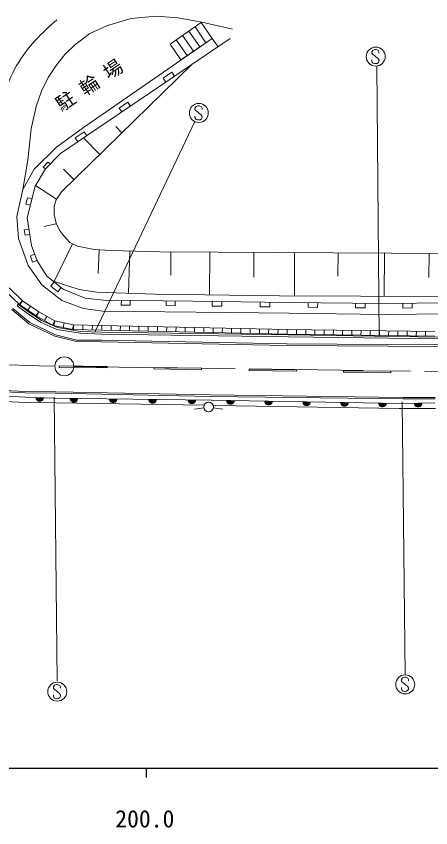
# Model space of a CAD drawing. Units: millimetres, scale not verified. Extents: x 40000 to 680000, y 20000 to 380000.
# Drawn here: x 254284 to 297995, y 198715 to 284208 of the extents above; entities that cross this region are included whole.
import ezdxf
from ezdxf.enums import TextEntityAlignment as Align

# ---------------------------------------------------------------- set-up
doc = ezdxf.new("R2010")
doc.units = ezdxf.units.MM
doc.header["$LTSCALE"] = 1000
doc.linetypes.add('CHAIN', pattern=[18.5, 12, -1.5, 3.5, -1.5])
for name, color, linetype, lineweight in [('M-BGD', 7, 'Continuous', 13), ('M-BMK', 2, 'CHAIN', 13), ('M-BMK-SRVR', 3, 'Continuous', 13), ('M-STR-HTXT', 7, 'Continuous', 13), ('M-STR-STRC', 7, 'Continuous', 13), ('M-TTL-BAND', 7, 'Continuous', 25)]:
    doc.layers.add(name, color=color, linetype=linetype, lineweight=lineweight)
doc.styles.add('ＭＳ ゴシック', font='')
doc.styles.get('ＭＳ ゴシック').set_extended_font_data('MS Gothic')

msp = doc.modelspace()

# ---------------------------------------------------------------- linework, layer by layer
at = {"layer": 'M-BGD'}
for p, q in [((266392, 283978), (263900, 283218)), ((269008, 284208), (266392, 283978)), ((271359, 284031), (269008, 284208)), ((273869, 283590), (271359, 284031)), ((263900, 283218), (262062, 282388)), ((273795, 283548), (270505, 281272)), ((273137, 283093), (274294, 281422)), ((273795, 283548), (274953, 281876)), ((277103, 282843), (273869, 283590)), ((262062, 282388), (260453, 281203)), ((271821, 282182), (272976, 280514)), ((272479, 282638), (273635, 280968)), ((261395, 272494), (274953, 281876)), ((276842, 281863), (261796, 271686)), ((271163, 281727), (272317, 280060)), ((274953, 281876), (271658, 279606)), ((275561, 280996), (274953, 281876)), ((260453, 281203), (259393, 280178)), ((270505, 281272), (271658, 279606)), ((259393, 280178), (258491, 279029)), ((258491, 279029), (257643, 277739)), ((272825, 279141), (259045, 265715)), ((269768, 277674), (270693, 278301)), ((270693, 278301), (270974, 277887)), ((257643, 277739), (256954, 276325)), ((269768, 277674), (270048, 277260)), ((256954, 276325), (256370, 274681)), ((256370, 274681), (255858, 272331)), ((265138, 274538), (266064, 275165)), ((265138, 274538), (265419, 274124)), ((266064, 275165), (266345, 274751)), ((255858, 272331), (255504, 269043)), ((258524, 270429), (261395, 272494)), ((260509, 271402), (261435, 272029)), ((261435, 272029), (261715, 271615)), ((264784, 272577), (265419, 271925)), ((261796, 271686), (258938, 269734)), ((260509, 271402), (260790, 270988)), ((261388, 271407), (263092, 269658)), ((256185, 268093), (258524, 270429)), ((258938, 269734), (257367, 268122)), ((255504, 269043), (254998, 265959)), ((257136, 268318), (257628, 268843)), ((257628, 268843), (257884, 268653)), ((254998, 265959), (256185, 268093)), ((257367, 268122), (256291, 266295)), ((257367, 268122), (257136, 268318)), ((259272, 268113), (260361, 266996)), ((254332, 263113), (254998, 265959)), ((256291, 266295), (255445, 262956)), ((256315, 266387), (258545, 264942)), ((255299, 264414), (255468, 265082)), ((255468, 265082), (255953, 264959)), ((259045, 265715), (258498, 264870)), ((255299, 264414), (255784, 264291)), ((258498, 264870), (258286, 264195)), ((258286, 264195), (258286, 263335)), ((258286, 263335), (258485, 262410)), ((254537, 260809), (254332, 263113)), ((255445, 262956), (255883, 260043)), ((255126, 261716), (255620, 261790)), ((255213, 261134), (255126, 261716)), ((257178, 262050), (258501, 262334)), ((258485, 262410), (258842, 261656)), ((258842, 261656), (259278, 261100)), ((255553, 257944), (254537, 260809)), ((255213, 261134), (255708, 261208)), ((259278, 261100), (259953, 260360)), ((255883, 260043), (256483, 258451)), ((258268, 256272), (260214, 260231)), ((259953, 260360), (260733, 259976)), ((260733, 259976), (262519, 259619)), ((255772, 258959), (256227, 259130)), ((262519, 259619), (264211, 259540)), ((262910, 257089), (263028, 259595)), ((264211, 259540), (269409, 259381)), ((266124, 255039), (266260, 259477)), ((269409, 259381), (302140, 259189)), ((270571, 256924), (270586, 259374)), ((274679, 254855), (274706, 259350)), ((279335, 256704), (279350, 259323)), ((283614, 254742), (283640, 259298)), ((288209, 256814), (288223, 259271)), ((293085, 254715), (293111, 259242)), ((297800, 256667), (297814, 259215)), ((255781, 258935), (256014, 258316)), ((256011, 258314), (256469, 258487)), ((256483, 258451), (257512, 256832)), ((256970, 255898), (255553, 257944)), ((257512, 256832), (259238, 255464)), ((259079, 254263), (256970, 255898)), ((257916, 255775), (258288, 256217)), ((258670, 255184), (257916, 255775)), ((258186, 256298), (260907, 255430)), ((258670, 255184), (259025, 255633)), ((254630, 253848), (253160, 255260)), ((254947, 254237), (253523, 255604)), ((259238, 255464), (261547, 254516)), ((260907, 255430), (262791, 255156)), ((262791, 255156), (268921, 254940)), ((268921, 254940), (282048, 254747)), ((254947, 254237), (254601, 253876)), ((254947, 254237), (254663, 253826)), ((256651, 253059), (254947, 254237)), ((261370, 253403), (259079, 254263)), ((261547, 254516), (263485, 254290)), ((263485, 254290), (272918, 254194)), ((265366, 253771), (265371, 254271)), ((266309, 253761), (266315, 254261)), ((270083, 253723), (270088, 254223)), ((271026, 253713), (271031, 254213)), ((272918, 254194), (283067, 254063)), ((274941, 253668), (274948, 254168)), ((275956, 253655), (275963, 254155)), ((280016, 253603), (280022, 254102)), ((281030, 253589), (281037, 254089)), ((282048, 254747), (299123, 254698)), ((283067, 254063), (293074, 253955)), ((285063, 253542), (285068, 254042)), ((286063, 253531), (286069, 254031)), ((290066, 253488), (290072, 253988)), ((291067, 253477), (291073, 253977)), ((293074, 253955), (302885, 254031)), ((295040, 253471), (295036, 253971)), ((296021, 253478), (296017, 253978)), ((255630, 251803), (253813, 253317)), ((255712, 251930), (253922, 253422)), ((254380, 253707), (254499, 253868)), ((255338, 252998), (254380, 253707)), ((255454, 253161), (254499, 253868)), ((256387, 252633), (254630, 253848)), ((256948, 252156), (255454, 253161)), ((255799, 253648), (255515, 253237)), ((263414, 253153), (261370, 253403)), ((283061, 252938), (263414, 253153)), ((266309, 253761), (265366, 253771)), ((271026, 253713), (270083, 253723)), ((275956, 253655), (274941, 253668)), ((281030, 253589), (280016, 253603)), ((286063, 253531), (285063, 253542)), ((291067, 253477), (290066, 253488)), ((296021, 253478), (295040, 253471)), ((256851, 251980), (255338, 252998)), ((256651, 253059), (256366, 252648)), ((258191, 251644), (256387, 252633)), ((256651, 253059), (256410, 252621)), ((258366, 252118), (256651, 253059)), ((257508, 252589), (257268, 252150)), ((293064, 252777), (283061, 252938)), ((302941, 252875), (293064, 252777)), ((258358, 250489), (255630, 251803)), ((258408, 250631), (255712, 251930)), ((258580, 251221), (256851, 251980)), ((258638, 251414), (256948, 252156)), ((258366, 252118), (258126, 251680)), ((260270, 251207), (258191, 251644)), ((258366, 252118), (258263, 251629)), ((260328, 251706), (258366, 252118)), ((261045, 251006), (258638, 251414)), ((259347, 251912), (259244, 251423)), ((260328, 251706), (260225, 251217)), ((260328, 251706), (260316, 251206)), ((263311, 251636), (260328, 251706)), ((261322, 251683), (261310, 251183)), ((262316, 251659), (262305, 251159)), ((263311, 251636), (263299, 251136)), ((263311, 251636), (263300, 251136)), ((282867, 251222), (263311, 251636)), ((264288, 251615), (264278, 251115)), ((265266, 251594), (265256, 251095)), ((266244, 251574), (266234, 251074)), ((267222, 251553), (267211, 251053)), ((268200, 251532), (268189, 251033)), ((269178, 251512), (269167, 251012)), ((270155, 251491), (270145, 250991)), ((271133, 251470), (271123, 250970)), ((272111, 251450), (272101, 250950)), ((273089, 251429), (273078, 250929)), ((274067, 251408), (274056, 250908)), ((275045, 251388), (275034, 250888)), ((276022, 251367), (276012, 250867)), ((260676, 250096), (258408, 250631)), ((261025, 250807), (258580, 251221)), ((263299, 251136), (260270, 251207)), ((263266, 250723), (261025, 250807)), ((263271, 250922), (261045, 251006)), ((282991, 250428), (263266, 250723)), ((282994, 250628), (263271, 250922)), ((282858, 250722), (263299, 251136)), ((277000, 251346), (276990, 250846)), ((277978, 251326), (277968, 250826)), ((278956, 251305), (278945, 250805)), ((279934, 251284), (279923, 250784)), ((280912, 251264), (280901, 250764)), ((281889, 251243), (281879, 250743)), ((282867, 251222), (282857, 250722)), ((298409, 250498), (282858, 250722)), ((282867, 251222), (282860, 250722)), ((298416, 250998), (282867, 251222)), ((298877, 250413), (282994, 250628)), ((283839, 251208), (283832, 250708)), ((284811, 251194), (284804, 250694)), ((285783, 251180), (285776, 250680)), ((286755, 251166), (286747, 250666)), ((287726, 251152), (287719, 250652)), ((288698, 251138), (288691, 250638)), ((289670, 251124), (289663, 250624)), ((290642, 251110), (290635, 250610)), ((291614, 251096), (291606, 250596)), ((292585, 251082), (292578, 250582)), ((293557, 251068), (293550, 250568)), ((294529, 251054), (294522, 250554)), ((295501, 251040), (295494, 250540)), ((296473, 251026), (296465, 250526)), ((297444, 251012), (297437, 250512)), ((260657, 249947), (258358, 250489)), ((263258, 249919), (260657, 249947)), ((263260, 250069), (260676, 250096)), ((282770, 249538), (263258, 249919)), ((282772, 249688), (263260, 250069)), ((298825, 249575), (282772, 249688)), ((298874, 250213), (282991, 250428)), ((298824, 249425), (282770, 249538)), ((258809, 247212), (258810, 247362)), ((263878, 247156), (258809, 247212)), ((258810, 247362), (263880, 247306)), ((263880, 247306), (263878, 247156)), ((268805, 247055), (268807, 247205)), ((268807, 247205), (273806, 247117)), ((273806, 247117), (273803, 246967)), ((273803, 246967), (268805, 247055)), ((278844, 246875), (278846, 247025)), ((283821, 246804), (278844, 246875)), ((278846, 247025), (283823, 246954)), ((283823, 246954), (283821, 246804)), ((288794, 246718), (288796, 246868)), ((293780, 246652), (288794, 246718)), ((288796, 246868), (293782, 246802)), ((293782, 246802), (293780, 246652)), ((247832, 244878), (255233, 244521)), ((247841, 245028), (255237, 244671)), ((255233, 244521), (258446, 244497)), ((255237, 244671), (258448, 244647)), ((258448, 244647), (274773, 244310)), ((247818, 243847), (255224, 243531)), ((247874, 244405), (255259, 244083)), ((255259, 244083), (258297, 243978)), ((258297, 243978), (274885, 243760)), ((258446, 244497), (274771, 244160)), ((274771, 244160), (295036, 243885)), ((274773, 244310), (295036, 244035)), ((274885, 243760), (294896, 243419)), ((295036, 244035), (298471, 244060)), ((295036, 243885), (298472, 243910)), ((255224, 243531), (258496, 243472)), ((258496, 243472), (274109, 243234)), ((274078, 242965), (273090, 242807)), ((275040, 243220), (275339, 243216)), ((275065, 242965), (276053, 242806)), ((275339, 243216), (294672, 242884)), ((294672, 242884), (298501, 242881)), ((294896, 243419), (298431, 243490))]:
    msp.add_line(p, q, dxfattribs=at)
msp.add_circle((274572, 243044), 500, dxfattribs=at)
for centre, radius, start, end in [((256778, 244030), 400, 178.01711, 358.01711), ((256778, 244030), 400, 178.01711, 358.01711), ((256778, 244030), 350, 178.01711, 358.01711), ((256778, 244030), 300, 178.01711, 358.01711), ((256778, 244030), 250, 178.01711, 358.01711), ((256778, 244030), 200, 178.01711, 358.01711), ((256778, 244030), 150, 178.01711, 358.01711), ((256778, 244030), 100, 178.01711, 358.01711), ((256778, 244030), 50, 178.01711, 358.01711), ((260371, 243951), 400, 179.24882, 359.24882), ((260371, 243951), 400, 179.24882, 359.24882), ((260371, 243951), 350, 179.24882, 359.24882), ((260371, 243951), 300, 179.24882, 359.24882), ((260371, 243951), 250, 179.24882, 359.24882), ((260371, 243951), 200, 179.24882, 359.24882), ((260371, 243951), 150, 179.24882, 359.24882), ((260371, 243951), 100, 179.24882, 359.24882), ((260371, 243951), 50, 179.24882, 359.24882), ((264517, 243896), 400, 179.24882, 359.24882), ((264517, 243896), 400, 179.24882, 359.24882), ((264517, 243896), 350, 179.24882, 359.24882), ((264517, 243896), 300, 179.24882, 359.24882), ((264517, 243896), 250, 179.24882, 359.24882), ((264517, 243896), 200, 179.24882, 359.24882), ((264517, 243896), 150, 179.24882, 359.24882), ((264517, 243896), 100, 179.24882, 359.24882), ((264517, 243896), 50, 179.24882, 359.24882), ((268664, 243842), 400, 179.24882, 359.24882), ((268664, 243842), 400, 179.24882, 359.24882), ((268664, 243842), 350, 179.24882, 359.24882), ((268664, 243842), 300, 179.24882, 359.24882), ((268664, 243842), 250, 179.24882, 359.24882), ((268664, 243842), 200, 179.24882, 359.24882), ((268664, 243842), 150, 179.24882, 359.24882), ((268664, 243842), 100, 179.24882, 359.24882), ((268664, 243842), 50, 179.24882, 359.24882), ((272811, 243788), 400, 179.24882, 359.24882), ((272811, 243788), 400, 179.24882, 359.24882), ((272811, 243788), 350, 179.24882, 359.24882), ((272811, 243788), 300, 179.24882, 359.24882), ((272811, 243788), 250, 179.24882, 359.24882), ((272811, 243788), 200, 179.24882, 359.24882), ((272811, 243788), 150, 179.24882, 359.24882), ((272811, 243788), 100, 179.24882, 359.24882), ((272811, 243788), 50, 179.24882, 359.24882), ((276886, 243726), 400, 179.02204, 359.02204), ((276886, 243726), 400, 179.02204, 359.02204), ((276886, 243726), 350, 179.02204, 359.02204), ((276886, 243726), 300, 179.02204, 359.02204), ((276886, 243726), 250, 179.02204, 359.02204), ((276886, 243726), 200, 179.02204, 359.02204), ((276886, 243726), 150, 179.02204, 359.02204), ((276886, 243726), 100, 179.02204, 359.02204), ((276886, 243726), 50, 179.02204, 359.02204), ((280888, 243658), 400, 179.02204, 359.02204), ((280888, 243658), 400, 179.02204, 359.02204), ((280888, 243658), 350, 179.02204, 359.02204), ((280888, 243658), 300, 179.02204, 359.02204), ((280888, 243658), 250, 179.02204, 359.02204), ((280888, 243658), 200, 179.02204, 359.02204), ((280888, 243658), 150, 179.02204, 359.02204), ((280888, 243658), 100, 179.02204, 359.02204), ((280888, 243658), 50, 179.02204, 359.02204), ((284891, 243590), 400, 179.02204, 359.02204), ((284891, 243590), 400, 179.02204, 359.02204), ((284891, 243590), 350, 179.02204, 359.02204), ((284891, 243590), 300, 179.02204, 359.02204), ((284891, 243590), 250, 179.02204, 359.02204), ((284891, 243590), 200, 179.02204, 359.02204), ((284891, 243590), 150, 179.02204, 359.02204), ((284891, 243590), 100, 179.02204, 359.02204), ((284891, 243590), 50, 179.02204, 359.02204), ((288893, 243521), 400, 179.02204, 359.02204), ((288893, 243521), 400, 179.02204, 359.02204), ((288893, 243521), 350, 179.02204, 359.02204), ((288893, 243521), 300, 179.02204, 359.02204), ((288893, 243521), 250, 179.02204, 359.02204), ((288893, 243521), 200, 179.02204, 359.02204), ((288893, 243521), 150, 179.02204, 359.02204), ((288893, 243521), 100, 179.02204, 359.02204), ((288893, 243521), 50, 179.02204, 359.02204), ((292895, 243453), 400, 179.02204, 359.02204), ((292895, 243453), 400, 179.02204, 359.02204), ((292895, 243453), 350, 179.02204, 359.02204), ((292895, 243453), 300, 179.02204, 359.02204), ((292895, 243453), 250, 179.02204, 359.02204), ((292895, 243453), 200, 179.02204, 359.02204), ((292895, 243453), 150, 179.02204, 359.02204), ((292895, 243453), 100, 179.02204, 359.02204), ((292895, 243453), 50, 179.02204, 359.02204), ((296664, 243454), 400, 181.14615, 1.14615), ((296664, 243454), 400, 181.14615, 1.14615), ((296664, 243454), 350, 181.14615, 1.14615), ((296664, 243454), 300, 181.14615, 1.14615), ((296664, 243454), 250, 181.14615, 1.14615), ((296664, 243454), 200, 181.14615, 1.14615), ((296664, 243454), 150, 181.14615, 1.14615), ((296664, 243454), 100, 181.14615, 1.14615), ((296664, 243454), 50, 181.14615, 1.14615)]:
    msp.add_arc(centre, radius, start, end, dxfattribs=at)
msp.add_open_spline([(252276, 272670), (252480, 273694), (252684, 274717), (252971, 275723), (253299, 276871), (253736, 277996), (254330, 279030), (254880, 279986), (255564, 280866), (256315, 281675), (257022, 282439), (257789, 283141), (258556, 283843)], degree=3, knots=[0, 0, 0, 0, 1, 1, 1, 2, 2, 2, 3, 3, 3, 4, 4, 4, 4], dxfattribs=at)
at = {"layer": 'M-BMK'}
for p, q in [((245098, 247787), (256691, 247367)), ((256691, 247367), (258357, 247343)), ((260357, 247314), (303699, 246688))]:
    msp.add_line(p, q, dxfattribs=at)
at = {"layer": 'M-BMK-SRVR'}
msp.add_circle((259357, 247328), 1000, dxfattribs=at)
at = {"layer": 'M-STR-STRC'}
for p, q in [((291906, 280649), (291783, 280465)), ((291783, 280465), (291785, 280333)), ((292099, 280715), (291906, 280649)), ((292220, 280712), (292099, 280715)), ((292470, 280594), (292220, 280712)), ((292533, 280462), (292470, 280594)), ((292533, 280333), (292533, 280462)), ((291785, 279485), (291783, 279606)), ((291785, 280333), (291848, 280204)), ((291848, 280204), (292104, 280022)), ((292104, 280022), (292233, 279891)), ((292233, 279891), (292412, 279775)), ((292412, 279775), (292538, 279575)), ((292538, 279575), (292533, 279464)), ((291825, 279383), (291785, 279485)), ((291909, 279272), (291825, 279383)), ((292096, 279211), (291909, 279272)), ((292230, 279211), (292096, 279211)), ((292330, 279240), (292230, 279211)), ((292562, 250478), (292291, 278957)), ((292472, 279332), (292330, 279240)), ((292533, 279464), (292472, 279332)), ((273253, 274714), (273130, 274530)), ((273130, 274530), (273132, 274398)), ((273446, 274780), (273253, 274714)), ((273567, 274778), (273446, 274780)), ((273817, 274659), (273567, 274778)), ((273880, 274528), (273817, 274659)), ((273880, 274398), (273880, 274528)), ((273132, 273551), (273130, 273672)), ((273132, 274398), (273195, 274269)), ((273195, 274269), (273451, 274088)), ((273451, 274088), (273580, 273956)), ((273580, 273956), (273759, 273840)), ((273759, 273840), (273885, 273640)), ((273885, 273640), (273880, 273529)), ((262607, 250987), (273115, 273111)), ((273172, 273448), (273132, 273551)), ((273256, 273337), (273172, 273448)), ((273443, 273277), (273256, 273337)), ((273577, 273277), (273443, 273277)), ((273677, 273306), (273577, 273277)), ((273820, 273398), (273677, 273306)), ((273880, 273529), (273820, 273398)), ((258293, 244065), (258602, 214173)), ((294993, 243587), (295290, 214821)), ((258330, 213751), (258206, 213567)), ((258522, 213817), (258330, 213751)), ((258643, 213814), (258522, 213817)), ((258893, 213696), (258643, 213814)), ((295017, 214518), (294893, 214334)), ((294893, 214334), (294896, 214202)), ((294896, 214202), (294959, 214073)), ((294959, 214073), (295214, 213891)), ((295209, 214584), (295017, 214518)), ((295330, 214581), (295209, 214584)), ((295214, 213891), (295343, 213759)), ((295580, 214463), (295330, 214581)), ((295343, 213759), (295523, 213644)), ((295644, 214331), (295580, 214463)), ((295644, 214202), (295644, 214331)), ((258206, 213567), (258208, 213435)), ((258208, 213435), (258272, 213306)), ((258272, 213306), (258527, 213124)), ((258527, 213124), (258656, 212993)), ((258656, 212993), (258835, 212877)), ((258956, 213564), (258893, 213696)), ((258956, 213435), (258956, 213564)), ((294896, 213354), (294893, 213475)), ((294935, 213251), (294896, 213354)), ((295020, 213141), (294935, 213251)), ((295207, 213080), (295020, 213141)), ((295341, 213080), (295207, 213080)), ((295441, 213109), (295341, 213080)), ((295583, 213201), (295441, 213109)), ((295523, 213644), (295649, 213443)), ((295644, 213333), (295583, 213201)), ((295649, 213443), (295644, 213333)), ((258208, 212587), (258206, 212708)), ((258248, 212484), (258208, 212587)), ((258332, 212374), (258248, 212484)), ((258519, 212313), (258332, 212374)), ((258653, 212313), (258519, 212313)), ((258754, 212342), (258653, 212313)), ((258896, 212434), (258754, 212342)), ((258835, 212877), (258962, 212677)), ((258956, 212566), (258896, 212434)), ((258962, 212677), (258956, 212566))]:
    msp.add_line(p, q, dxfattribs=at)
for centre in [(292190, 279952), (273537, 274018), (295300, 213821), (258613, 213054)]:
    msp.add_circle(centre, 1000, dxfattribs=at)
at = {"layer": 'M-TTL-BAND'}
for p, q in [((40000, 205000), (579000, 205000)), ((268000, 205000), (268000, 204000))]:
    msp.add_line(p, q, dxfattribs=at)

# ---------------------------------------------------------------- texts
at = {"layer": 'M-STR-HTXT', "insert": (259148, 273980), "char_height": 1466, "attachment_point": 7, "rotation": 33.663, "style": 'ＭＳ ゴシック'}
msp.add_mtext('\\T1.5;駐輪場', dxfattribs=at)
at = {"layer": 'M-TTL-BAND', "style": 'ＭＳ ゴシック'}
msp.add_text('200.0', height=1833, dxfattribs=at).set_placement((267844, 198195), align=Align.BOTTOM_CENTER)

doc.saveas('drawing.dxf')
